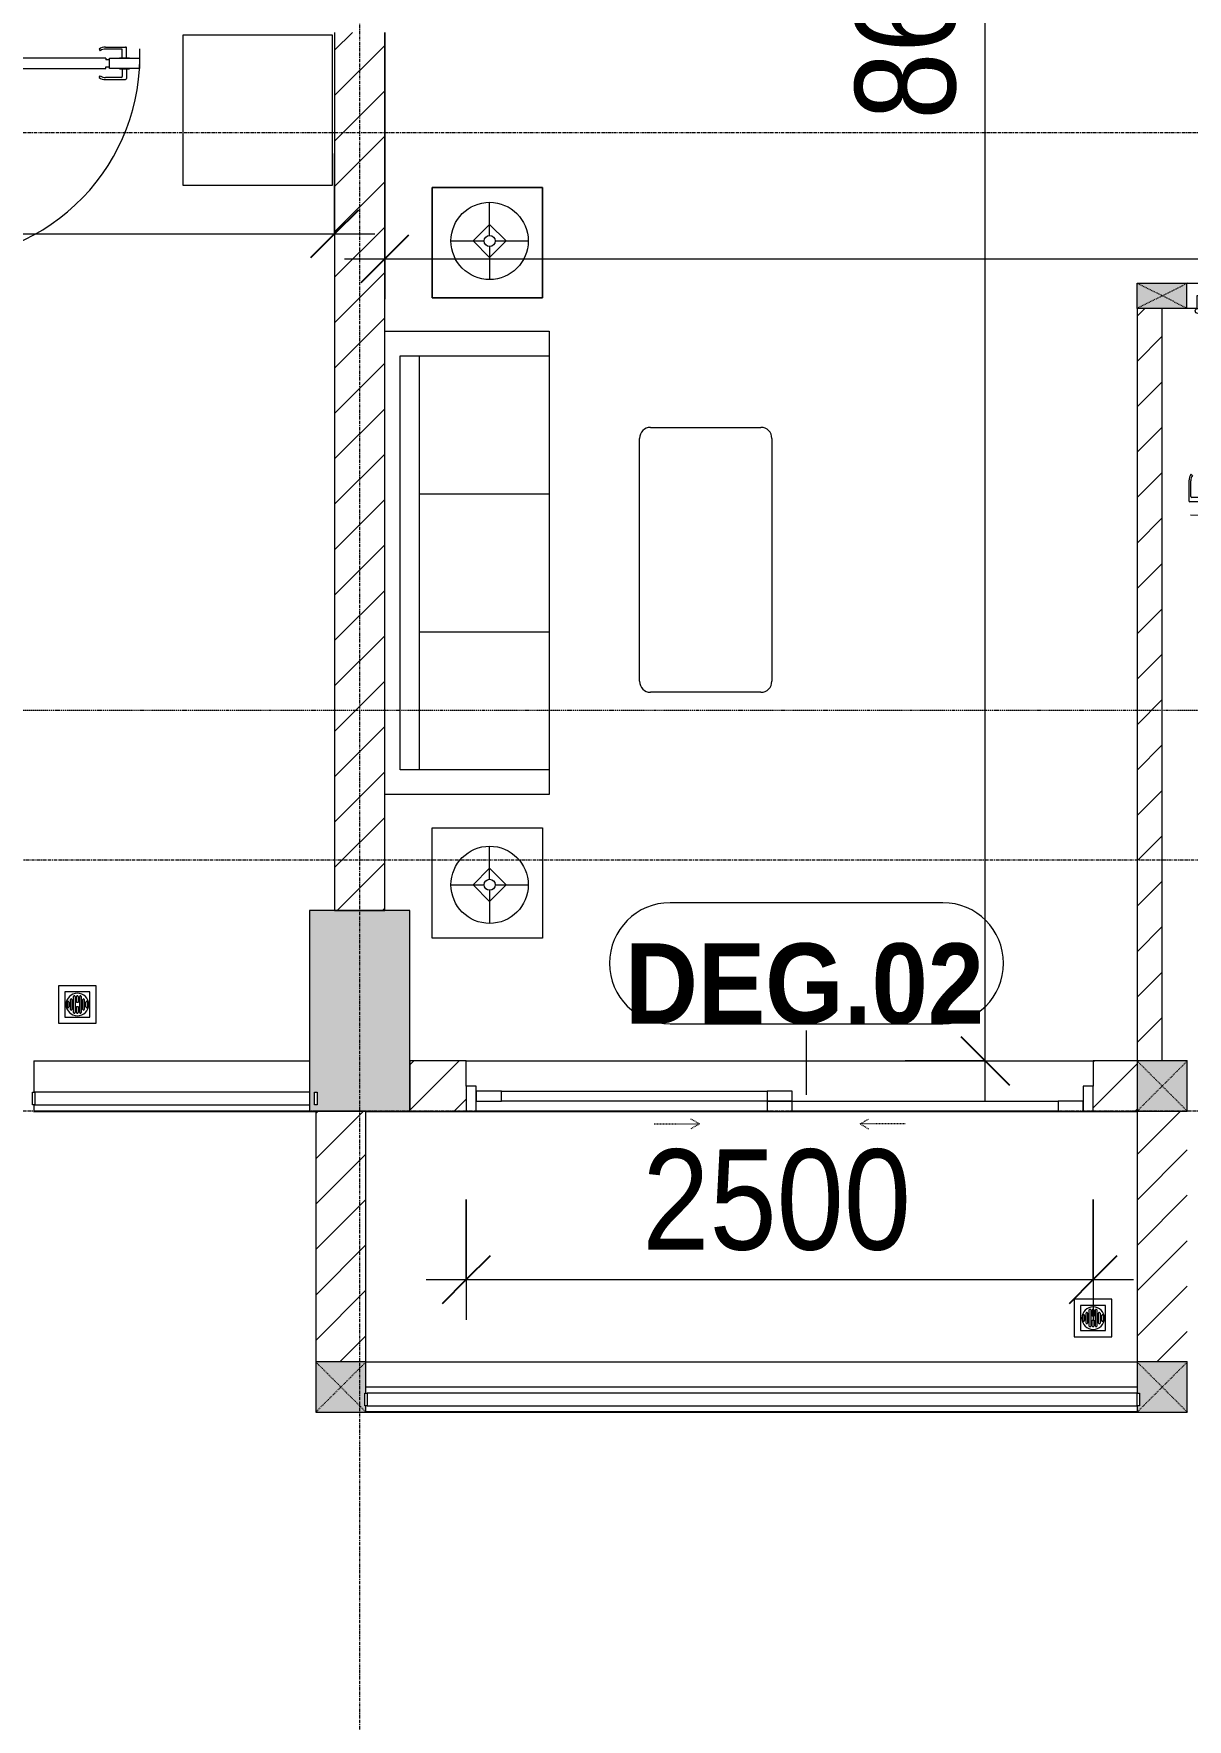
# Model space of a CAD drawing. Header units: millimetres. Extents: x 1591 to 239243, y -15958 to 82755.
# Drawn here: x 208852 to 213451, y 22112 to 28832 of the extents above; entities that cross this region are included whole.
import ezdxf

# ---------------------------------------------------------------- set-up
doc = ezdxf.new("R2010")
doc.units = ezdxf.units.MM
for name, pattern in [('Dash Dot 3_16_', [7.9375, 4.7625, -1.5875, 0, -1.5875]), ('Dash_2_', [6, 3, -3]), ('Grid Line', [22.225, 12.7, -3.175, 3.175, -3.175])]:
    doc.linetypes.add(name, pattern=pattern)
for name, color, linetype, lineweight in [('0-1', 250, 'Continuous', 5), ('A-ANNO-DIMS', 211, 'Continuous', 9), ('A-ANNO-DIMS-160', 211, 'Continuous', 9), ('A-DETL-GENF-1', 9, 'Continuous', 9), ('A-DOOR', 31, 'Continuous', 9), ('A-DOOR-1', 254, 'Continuous', 9), ('A-DOOR-2', 9, 'Continuous', 9), ('A-DOOR-FRAM', 31, 'Continuous', 9), ('A-DOOR-HDLN', 31, 'Dash_2_', 9), ('A-DOOR-IDEN', 31, 'Continuous', 9), ('A-FLOR-1', 7, 'Continuous', 9), ('A-FLOR-2', 9, 'Continuous', 9), ('A-FLOR-HRAL', 11, 'Continuous', 9), ('A-FLOR-HRAL-1', 254, 'Continuous', 9), ('A-FLOR-HRAL-2', 9, 'Continuous', 9), ('A-WALL', 113, 'Continuous', 9), ('A-WALL-1', 253, 'Continuous', 18), ('A-WALL-2', 9, 'Continuous', 9), ('A-WALL-3', 113, 'Continuous', 18), ('A-WALL-PATT-1', 10, 'Continuous', 9), ('A-WALL-PATT-2', 111, 'Continuous', 9), ('G-ANNO-SYMB-1', 111, 'Dash Dot 3_16_', 18), ('G-IMPT-1', 254, 'Continuous', 9), ('I-FURN', 30, 'Continuous', 9), ('I-FURN-1', 254, 'Continuous', 9), ('M-EQPM-1', 254, 'Continuous', 9), ('S-COLS', 52, 'Continuous', 9), ('S-COLS-1', 52, 'Continuous', 5), ('S-COLS-2', 250, 'Continuous', 18), ('S-COLS-4', 254, 'Continuous', 9), ('S-COLS-5', 253, 'Continuous', 18), ('S-COLS-6', 52, 'Continuous', 18), ('S-COLS-HDLN', 52, 'Dash_2_', 9), ('S-COLS-HDLN-1', 9, 'Dash_2_', 9), ('S-GRID-1', 1, 'Grid Line', 9)]:
    doc.layers.add(name, color=color, linetype=linetype, lineweight=lineweight)
doc.styles.add('Arial_B_4', font='arialbd_0.ttf', dxfattribs={"width": 0.9, "height": 320})
doc.styles.add('UTM Avo', font='UTM Avo.ttf', dxfattribs={"width": 0.9, "height": 400})
doc.dimstyles.new('1_Dim_chi_tiet_2_5', dxfattribs={"dimscale": 304.8, "dimtxt": 399.720379, "dimasz": 0.629921, "dimexe": 0.524934, "dimexo": 0.0625, "dimgap": 0.052493, "dimtad": 1, "dimdec": 0, "dimrnd": 5, "dimzin": 0, "dimdsep": 46, "dimtxsty": 'UTM Avo', "dimblk1": 'OBLIQUE', "dimblk2": 'OBLIQUE', "dimsah": 1, "dimcen": 0.09, "dimdle": 0.524934, "dimazin": 0, "dimtfac": 1, "dimtdec": 4, "dimtix": 1, "dimtmove": 0, "dimatfit": 3, "dimfxl": 1.049869, "dimfxlon": 1, "dimtvp": 1, "dimtolj": 1, "dimtzin": 0, "dimarcsym": 2})
pattern_1 = [(45, (101998.83, 0), (-90.50967, 90.50967), [])]

# ---------------------------------------------------------------- blocks, each defined once
blk = doc.blocks.new('NCV_TKTC_KET CAU_rvt-1-TKCS_MB TẦNG 5')
at = {"layer": 'S-COLS-1'}
h = blk.add_hatch(color=256, dxfattribs=at)
h.paths.add_polyline_path([(108052.6, 24536.9), (108352.6, 24536.9), (108352.6, 25336.9), (107952.6, 25336.9), (107952.6, 24536.9), (108052, 24536.9)])
h.paths.add_polyline_path([(107977.6, 24561.9), (107972.6, 24561.9), (107972.6, 24611.9), (107982.6, 24611.9), (107982.6, 24561.9)])
at = {"layer": 'A-FLOR-1'}
for p, q in [((106852.6, 24535.3), (107977.6, 24535.3)), ((108177.6, 24535.2), (111252.6, 24535.2)), ((108177.6, 23336.9), (111252.6, 23336.9))]:
    blk.add_line(p, q, dxfattribs=at)
at = {"layer": 'S-COLS-2'}
for p, q in [((108352.6, 25336.9), (107952.6, 25336.9)), ((107952.6, 25336.9), (107952.6, 24536.9)), ((108352.6, 24536.9), (108352.6, 25336.9)), ((107952.6, 24536.9), (108352.6, 24536.9))]:
    blk.add_line(p, q, dxfattribs=at)
blk = doc.blocks.new('MAY GIAT - MAY GIAT_dwg-348053-TKCS_MB TẦNG 5')
at = {"layer": 'G-IMPT-1', "flags": 128}
blk.add_lwpolyline([(5, 596.6), (5, 2.3), (605, 2.3), (605, 596.6)], close=True, dxfattribs=at)
blk = doc.blocks.new('MAY GIAT - MAY GIAT-401071-TKCS_MB TẦNG 5')
at = {"layer": 'I-FURN-1'}
for p, q in [((5, -2.3), (605, -2.3)), ((5, -596.6), (5, -2.3)), ((605, -2.3), (605, -596.6)), ((605, -596.6), (5, -596.6))]:
    blk.add_line(p, q, dxfattribs=at)
at = {"extrusion": (0, 0, -1), "zscale": -1, "rotation": 180}
blk.add_blockref('MAY GIAT - MAY GIAT_dwg-348053-TKCS_MB TẦNG 5', (0, 0), dxfattribs=at)
blk = doc.blocks.new('THU NUOC - THU NUOC-461820-TKCS_MB TẦNG 5')
at = {"layer": 'M-EQPM-1'}
for p, q in [((-66.3, 70.6), (-66.3, -79.4)), ((83.7, 70.6), (-66.3, 70.6)), ((83.7, -79.4), (83.7, 70.6)), ((58.7, 45.6), (-41.3, 45.6)), ((-41.3, 45.6), (-41.3, -54.4)), ((-23.3, 10.8), (40.9, 10.8)), ((40.9, 4.8), (-23.3, 4.8)), ((-11, 23.3), (28.5, 23.3)), ((28.5, 17.3), (-11, 17.3)), ((-1.1, 35.6), (18.5, 35.6)), ((18.5, 29.6), (-1.1, 29.6)), ((58.7, -54.4), (58.7, 45.6)), ((-41.3, -54.4), (58.7, -54.4)), ((-23.3, -1.2), (0.7, -1.2)), ((0.7, -7.2), (-23.3, -7.2)), ((-23.3, -13.6), (40.9, -13.6)), ((40.9, -19.6), (-23.3, -19.6)), ((-11, -26.1), (28.5, -26.1)), ((28.5, -32.1), (-11, -32.1)), ((-1.1, -38.5), (18.5, -38.5)), ((18.5, -44.5), (-1.1, -44.5)), ((0.7, -1.2), (0.7, -7.2)), ((16.7, -1.2), (40.9, -1.2)), ((16.7, -7.2), (16.7, -1.2)), ((40.9, -7.2), (16.7, -7.2)), ((-66.3, -79.4), (83.7, -79.4))]:
    blk.add_line(p, q, dxfattribs=at)
for centre, radius, start, end in [((8.7, -4.4), 45, 0, 180), ((8.7, -4.4), 45, 0, 180), ((-23.3, 7.8), 3, 90, 270), ((-11, 20.3), 3, 90, 270), ((-1.1, 32.6), 3, 90, 270), ((18.5, 32.6), 3, 270, 90), ((28.5, 20.3), 3, 270, 90), ((40.9, 7.8), 3, 270, 90), ((8.7, -4.4), 45, 180, 360), ((8.7, -4.4), 45, 180, 360), ((-23.3, -4.2), 3, 90, 270), ((-23.3, -16.6), 3, 90, 270), ((-11, -29.1), 3, 90, 270), ((-1.1, -41.5), 3, 90, 270), ((18.5, -41.5), 3, 270, 90), ((28.5, -29.1), 3, 270, 90), ((40.9, -4.2), 3, 270, 90), ((40.9, -16.6), 3, 270, 90)]:
    blk.add_arc(centre, radius, start, end, dxfattribs=at)
blk = doc.blocks.new('Railing - 50 x 10mm-901205-TKCS_MB TẦNG 5')
at = {"layer": 'A-FLOR-HRAL-2'}
for p, q in [((25, 5), (-25, 5)), ((-25, 5), (-25, -5)), ((25, -5), (25, 5)), ((-25, -5), (25, -5))]:
    blk.add_line(p, q, dxfattribs=at)
blk = doc.blocks.new('Railing - Railing-883257-TKCS_MB TẦNG 5')
at = {"layer": 'A-FLOR-HRAL-2'}
for p, q in [((85044.1, 15351.2), (83949.1, 15351.2)), ((83949.1, 15301.2), (85044.1, 15301.2))]:
    blk.add_line(p, q, dxfattribs=at)
at = {"extrusion": (0, 0, -1), "zscale": -1, "rotation": 90.00000000000072}
for p in [(-83944.1, 15326.2), (-85069.1, 15326.2)]:
    blk.add_blockref('Railing - 50 x 10mm-901205-TKCS_MB TẦNG 5', p, dxfattribs=at)
blk = doc.blocks.new('DOOR_CW_01 CANH MO-PANEL KINH - DIG_01-900x2200-CỬA NHÔM KÍNH-901226-TKCS_MB TẦNG 5')
at = {"layer": 'A-DETL-GENF-1'}
for p, q in [((-442, 737), (-442, 816.5)), ((-399, 820.5), (-438, 820.5)), ((-399, 831.8), (-397, 831.8)), ((-399, 792.2), (-399, 831.8)), ((-397, 872), (-357, 872)), ((-397, 752), (-397, 872)), ((-397, 792.2), (-397, 831.8)), ((-357, 872), (-357, 752)), ((-357, 792.2), (-357, 831.8)), ((-355, 831.8), (-357, 831.8)), ((-355, 792.2), (-355, 831.8)), ((-355, 820.5), (-316, 820.5)), ((-312, 737), (-312, 816.5)), ((-434, 799.5), (-434, 737)), ((-399, 803.5), (-430, 803.5)), ((-397, 792.2), (-399, 792.2)), ((-357, 752), (-397, 752)), ((-363, 752), (-391, 752)), ((-391, 752), (-391, 738)), ((-363, 738), (-363, 752)), ((-357, 792.2), (-355, 792.2)), ((-355, 803.5), (-324, 803.5)), ((-320, 799.5), (-320, 737)), ((-433.9, 711.2), (-427.3, 715.8)), ((-397, 738), (-391, 738)), ((-397, 738), (-397, 196)), ((-357, 738), (-363, 738)), ((-357, 196), (-357, 738)), ((-320.1, 711.2), (-326.7, 715.8)), ((-397, 196), (-391, 196)), ((-357, 182), (-397, 182)), ((-397, 182), (-397, 62)), ((-391, 196), (-391, 182)), ((-391, 182), (-363, 182)), ((-357, 196), (-363, 196)), ((-363, 182), (-363, 196)), ((-357, 62), (-357, 182)), ((-397, 62), (-357, 62))]:
    blk.add_line(p, q, dxfattribs=at)
blk.add_circle((-407, 60), 10, dxfattribs=at)
for centre, radius, start, end in [((-407, 60), 814, 360, 92), ((-438, 816.5), 4, 90, 180), ((-316, 816.5), 4, 0, 90), ((-430, 799.5), 4, 90, 180), ((-324, 799.5), 4, 360, 90), ((-397, 737), 45, 180, 215), ((-397, 737), 37, 180, 215), ((-357, 737), 37, 325, 0), ((-357, 737), 45, 325, 0)]:
    blk.add_arc(centre, radius, start, end, dxfattribs=at)
at = {"layer": 'A-DOOR-2'}
for p, q in [((-410, 50), (-450, 50)), ((-450, 50), (-450, -50)), ((-410, 0), (-410, 50)), ((-400, 0), (-410, 0)), ((-407, 50), (-382, 50)), ((-400, -50), (-400, 0)), ((410, 0), (400, 0)), ((400, 0), (400, -50)), ((450, 50), (410, 50)), ((410, 50), (410, 0)), ((450, -50), (450, 50)), ((-450, -50), (-400, -50)), ((400, -50), (450, -50))]:
    blk.add_line(p, q, dxfattribs=at)
blk = doc.blocks.new('DOOR_CW_01 CANH MO-PANEL KINH - DIW_01-900x2200-CỬA GỖ VÂN LAMINATE-553375-TKCS_MB TẦNG 5')
at = {"layer": 'A-DETL-GENF-1'}
for p, q in [((-397, -182), (-397, -62)), ((-397, -62), (-357, -62)), ((-357, -62), (-357, -182)), ((-357, -182), (-397, -182)), ((-397, -196), (-391, -196)), ((-397, -738), (-397, -196)), ((-391, -196), (-391, -182)), ((-391, -182), (-363, -182)), ((-363, -182), (-363, -196)), ((-357, -196), (-363, -196)), ((-357, -196), (-357, -738)), ((-442, -737), (-442, -816.5)), ((-434, -799.5), (-434, -737)), ((-433.9, -711.2), (-427.3, -715.8)), ((-397, -738), (-391, -738)), ((-391, -752), (-391, -738)), ((-357, -738), (-363, -738)), ((-363, -738), (-363, -752)), ((-320.1, -711.2), (-326.7, -715.8)), ((-320, -799.5), (-320, -737)), ((-312, -737), (-312, -816.5)), ((-399, -803.5), (-430, -803.5)), ((-399, -792.2), (-399, -831.8)), ((-397, -792.2), (-399, -792.2)), ((-357, -752), (-397, -752)), ((-397, -752), (-397, -872)), ((-397, -792.2), (-397, -831.8)), ((-363, -752), (-391, -752)), ((-357, -872), (-357, -752)), ((-357, -792.2), (-357, -831.8)), ((-357, -792.2), (-355, -792.2)), ((-355, -792.2), (-355, -831.8)), ((-355, -803.5), (-324, -803.5)), ((-399, -820.5), (-438, -820.5)), ((-399, -831.8), (-397, -831.8)), ((-397, -872), (-357, -872)), ((-355, -831.8), (-357, -831.8)), ((-355, -820.5), (-316, -820.5))]:
    blk.add_line(p, q, dxfattribs=at)
blk.add_circle((-407, -60), 10, dxfattribs=at)
for centre, radius, start, end in [((-407, -60), 814, 268, 0), ((-397, -737), 45, 145, 180), ((-397, -737), 37, 145, 180), ((-357, -737), 37, 0, 35), ((-357, -737), 45, 360, 35), ((-430, -799.5), 4, 180, 270), ((-324, -799.5), 4, 270, 0), ((-438, -816.5), 4, 180, 270), ((-316, -816.5), 4, 270, 0)]:
    blk.add_arc(centre, radius, start, end, dxfattribs=at)
at = {"layer": 'A-DOOR-2'}
for p, q in [((-450, -50), (-450, 50)), ((-450, 50), (-400, 50)), ((-400, 50), (-400, 0)), ((400, 0), (400, 50)), ((400, 50), (450, 50)), ((450, 50), (450, -50)), ((-410, -50), (-450, -50)), ((-410, 0), (-410, -50)), ((-400, 0), (-410, 0)), ((-407, -50), (-382, -50)), ((410, 0), (400, 0)), ((410, -50), (410, 0)), ((450, -50), (410, -50))]:
    blk.add_line(p, q, dxfattribs=at)
blk = doc.blocks.new('LOBBY_SOFA_1 - LOBBY_SOFA_1-V42-TKCS_MB TẦNG 5')
at = {"layer": 'I-FURN'}
for p, q in [((-2128.3, 1548.5), (-1160.3, 1548.5)), ((-2172.3, 1064.5), (-2172.3, 1504.5)), ((-1116.3, 1504.5), (-1116.3, 1064.5)), ((-1160.3, 1020.5), (-2128.3, 1020.5)), ((-2688.2, 633.5), (-3128.2, 633.5)), ((-3128.2, 633.5), (-3128.2, 193.5)), ((-2688.2, 193.5), (-2688.2, 633.5)), ((-2556, 660), (-708, 660)), ((-2556, 4.9), (-2556, 660)), ((-2457, 66), (-2457, 660)), ((-1907, 143), (-1907, 660)), ((-1357, 143), (-1357, 660)), ((-807, 660), (-807, 66)), ((-708, 660), (-708, 4.9)), ((-575.9, 633.5), (-135.9, 633.5)), ((-575.9, 193.5), (-575.9, 633.5)), ((-135.9, 633.5), (-135.9, 193.5)), ((-2915.4, 445), (-2915.4, 577)), ((-348.6, 445), (-348.6, 577)), ((-2981.4, 423), (-2915.4, 489)), ((-2915.4, 489), (-2849.4, 423)), ((-348.6, 489), (-414.6, 423)), ((-282.6, 423), (-348.6, 489)), ((-2937.4, 423), (-3069.4, 423)), ((-2915.4, 357), (-2981.4, 423)), ((-2849.4, 423), (-2915.4, 357)), ((-2893.4, 423), (-2761.4, 423)), ((-370.6, 423), (-502.6, 423)), ((-414.6, 423), (-348.6, 357)), ((-348.6, 357), (-282.6, 423)), ((-326.6, 423), (-194.6, 423)), ((-2915.4, 269), (-2915.4, 401)), ((-348.6, 269), (-348.6, 401)), ((-3128.2, 193.5), (-2688.2, 193.5)), ((-807, 143), (-2457, 143)), ((-135.9, 193.5), (-575.9, 193.5)), ((-807, 66), (-2457, 66))]:
    blk.add_line(p, q, dxfattribs=at)
for centre, radius in [((-2915.4, 423), 154), ((-348.6, 423), 154), ((-2915.4, 423), 22), ((-348.6, 423), 22)]:
    blk.add_circle(centre, radius, dxfattribs=at)
for centre, start, end in [((-2128.3, 1504.5), 90, 180), ((-1160.3, 1504.5), 0, 90), ((-2128.3, 1064.5), 180, 270), ((-1160.3, 1064.5), 270, 0)]:
    blk.add_arc(centre, 44, start, end, dxfattribs=at)
at = {"layer": 'I-FURN-1'}
for p, q in [((-2128.3, 1548.5), (-1160.3, 1548.5)), ((-2172.3, 1064.5), (-2172.3, 1504.5)), ((-1116.3, 1504.5), (-1116.3, 1064.5)), ((-1160.3, 1020.5), (-2128.3, 1020.5)), ((-3128.2, 633.5), (-2688.2, 633.5)), ((-3128.2, 193.5), (-3128.2, 633.5)), ((-2688.2, 633.5), (-2688.2, 193.5)), ((-2556, 660), (-708, 660)), ((-2556, 4.9), (-2556, 660)), ((-708, 660), (-708, 4.9)), ((-575.9, 633.5), (-135.9, 633.5)), ((-575.9, 193.5), (-575.9, 633.5)), ((-135.9, 633.5), (-135.9, 193.5)), ((-2688.2, 193.5), (-3128.2, 193.5)), ((-135.9, 193.5), (-575.9, 193.5))]:
    blk.add_line(p, q, dxfattribs=at)
for centre, start, end in [((-2128.3, 1504.5), 90, 180), ((-1160.3, 1504.5), 0, 90), ((-2128.3, 1064.5), 180, 270), ((-1160.3, 1064.5), 270, 0)]:
    blk.add_arc(centre, 44, start, end, dxfattribs=at)
blk = doc.blocks.new('G1_SOF - BO TRU - 100x200-V80-TKCS_MB TẦNG 5')
at = {"layer": 'S-COLS'}
blk.add_hatch(color=256, dxfattribs=at).paths.add_polyline_path([(-50, 0), (-50, -98.4), (50, -98.4), (50, 100), (-50, 100)])
at = {"layer": 'S-COLS-5'}
for p, q in [((-50, 100), (50, 100)), ((-50, -98.4), (-50, 100)), ((50, 100), (50, -98.4))]:
    blk.add_line(p, q, dxfattribs=at)
at = {"layer": 'S-COLS-HDLN-1'}
for p, q in [((50, -100), (-50, 100)), ((-50, -100), (50, 100))]:
    blk.add_line(p, q, dxfattribs=at)
blk = doc.blocks.new('NCV_TKTC_TANG 5_rvt-1-TKCS_MB TẦNG 5')
at = {"layer": 'A-WALL-PATT-1'}
h = blk.add_hatch(dxfattribs=at)
h.set_pattern_fill('FP_1', color=256, style=0, pattern_type=2)
h.set_pattern_definition([(45, (0, 0), (-90.50967, 90.50967), [])])
h.paths.add_polyline_path([(111252.6, 24736.9), (111352.6, 24736.9), (111352.6, 27736.9), (111252.6, 27736.9), (111252.6, 25336.9)])
at = {"layer": 'A-FLOR-2'}
for p, q in [((108252.6, 28836.9), (108252.6, 27850.4)), ((108577.6, 24736.9), (111077.6, 24736.9)), ((108177.6, 23536.9), (111252.6, 23536.9))]:
    blk.add_line(p, q, dxfattribs=at)
at = {"layer": 'A-WALL-1'}
for p, q in [((111252.6, 27736.9), (111252.6, 24736.9)), ((111352.6, 24736.9), (111352.6, 27736.9))]:
    blk.add_line(p, q, dxfattribs=at)
at = {"layer": 'A-WALL-2'}
for p, q in [((106852.9, 24736.9), (107952.6, 24736.9)), ((106852.9, 24736.9), (106852.9, 24611.9)), ((106852.9, 24561.9), (106852.9, 24536.9)), ((107952.6, 24536.9), (106852.9, 24536.9))]:
    blk.add_line(p, q, dxfattribs=at)
at = {"layer": 'A-DOOR-1', "rotation": 270.0000000000003}
blk.add_blockref('DOOR_CW_01 CANH MO-PANEL KINH - DIG_01-900x2200-CỬA NHÔM KÍNH-901226-TKCS_MB TẦNG 5', (106402.6, 28336.9), dxfattribs=at)
at = {"layer": 'A-DOOR-1'}
blk.add_blockref('DOOR_CW_01 CANH MO-PANEL KINH - DIW_01-900x2200-CỬA GỖ VÂN LAMINATE-553375-TKCS_MB TẦNG 5', (111900.9, 27786.9), dxfattribs=at)
at = {"layer": 'A-FLOR-HRAL-1'}
blk.add_blockref('Railing - Railing-883257-TKCS_MB TẦNG 5', (22908.5, 9260.7), dxfattribs=at)
at = {"layer": 'I-FURN-1'}
for name, p, rotation in [('MAY GIAT - MAY GIAT-401071-TKCS_MB TẦNG 5', (107445.9, 28222), 89.9999999999998), ('LOBBY_SOFA_1 - LOBBY_SOFA_1-V42-TKCS_MB TẦNG 5', (108247.7, 25090.4), 269.9999999999993)]:
    blk.add_blockref(name, p, dxfattribs=dict(at, rotation=rotation))
at = {"layer": 'M-EQPM-1'}
for p, rotation in [((107022.5, 24953.1), 90.00000000000034), ((111072.5, 23703.1), 89.99999999999955)]:
    blk.add_blockref('THU NUOC - THU NUOC-461820-TKCS_MB TẦNG 5', p, dxfattribs=dict(at, rotation=rotation))
at = {"layer": 'S-COLS-4', "rotation": 90.00000000000037}
blk.add_blockref('G1_SOF - BO TRU - 100x200-V80-TKCS_MB TẦNG 5', (111352.6, 27786.9), dxfattribs=at)
blk = doc.blocks.new('G1_SOF - BO TRU - 200x200-V17-TKCS_MB TẦNG 5')
at = {"layer": 'S-COLS'}
blk.add_hatch(color=256, dxfattribs=at).paths.add_polyline_path([(-100, -100), (100, -99.6), (100, -74.6), (95, -73.3), (95, -24.6), (100, -24.6), (100, 100), (-100, 100), (-100, -100)])
at = {"layer": 'S-COLS-6'}
for p, q in [((100, 100), (-100, 100)), ((-100, 100), (-100, -100)), ((100, -24.6), (100, 100)), ((-100, -100), (100, -100)), ((100, -100), (100, -74.6))]:
    blk.add_line(p, q, dxfattribs=at)
at = {"layer": 'S-COLS-HDLN'}
for p, q in [((100, 100), (-100, -100)), ((-100, 100), (100, -100))]:
    blk.add_line(p, q, dxfattribs=at)
blk = doc.blocks.new('G1_SOF - BO TRU - 200x200-V15-TKCS_MB TẦNG 5')
at = {"layer": 'S-COLS'}
blk.add_hatch(color=256, dxfattribs=at).paths.add_polyline_path([(-95.1, -100), (100, -99.6), (100, 100), (-100, 100), (-100, -24.6), (-90.1, -24.6), (-90.1, -74.6), (-100, -74.6), (-100, -100)])
at = {"layer": 'S-COLS-6'}
for p, q in [((100, 100), (-100, 100)), ((-100, 100), (-100, -24.6)), ((100, -100), (100, 100)), ((-100, -74.6), (-100, -100)), ((-100, -100), (100, -100))]:
    blk.add_line(p, q, dxfattribs=at)
at = {"layer": 'S-COLS-HDLN'}
for p, q in [((100, 100), (-100, -100)), ((-100, 100), (100, -100))]:
    blk.add_line(p, q, dxfattribs=at)
blk = doc.blocks.new('G1_SOF - BO TRU - 200x200-3055083-TKCS_MB TẦNG 5')
at = {"layer": 'S-COLS'}
blk.add_hatch(color=256, dxfattribs=at).paths.add_polyline_path([(100, -100), (100, 100), (-100, 100), (-100, -100), (8.4, -100)])
at = {"layer": 'S-COLS-6'}
for p, q in [((100, 100), (-100, 100)), ((-100, 100), (-100, -100)), ((100, -100), (100, 100)), ((-100, -100), (100, -100))]:
    blk.add_line(p, q, dxfattribs=at)
at = {"layer": 'S-COLS-HDLN'}
for p, q in [((100, 100), (-100, -100)), ((-100, 100), (100, -100))]:
    blk.add_line(p, q, dxfattribs=at)
blk = doc.blocks.new('DEG_02-DEG_03 - DEG_02-2500x2400mm-CỬA ĐI 02 CÁNH TRƯỢT-625766-TKCS_MB TẦNG 5')
at = {"layer": 'A-DOOR'}
for p, q in [((-1110, 100), (-1210, 100)), ((-1210, 100), (-1210, 60)), ((-1110, 60), (-1110, 100)), ((-1110, 100), (-50, 100)), ((50, 100), (-50, 100)), ((-50, 100), (-50, 60)), ((50, 60), (50, 100)), ((-1210, 60), (-1110, 60)), ((-50, 60), (-1110, 60)), ((50, 60), (-50, 60)), ((-50, 60), (-50, 20)), ((-50, 60), (50, 60)), ((-50, 20), (50, 20)), ((50, 20), (50, 60)), ((50, 60), (1110, 60)), ((1110, 20), (50, 20)), ((1210, 60), (1110, 60)), ((1110, 60), (1110, 20)), ((1110, 20), (1210, 20)), ((1210, 20), (1210, 60))]:
    blk.add_line(p, q, dxfattribs=at)
at = {"layer": 'A-DOOR-FRAM'}
for p, q in [((-1210, 100), (-1250, 100)), ((-1250, 100), (-1250, 0)), ((-1210, 0), (-1210, 100)), ((1250, 100), (1210, 100)), ((1210, 100), (1210, 0)), ((1250, 0), (1250, 100)), ((-1250, 0), (-1210, 0)), ((1210, 0), (1250, 0))]:
    blk.add_line(p, q, dxfattribs=at)
at = {"layer": 'A-DOOR-HDLN'}
for p, q in [((-500.4, 151.1), (-320.4, 151.1)), ((-320.4, 151.1), (-355, 171.1)), ((-320.4, 151.1), (-355, 131.1)), ((320.4, 151.1), (355, 171.1)), ((320.4, 151.1), (355, 131.1)), ((500.4, 151.1), (320.4, 151.1))]:
    blk.add_line(p, q, dxfattribs=at)
blk = doc.blocks.new('Railing - 50 x 10mm-1251311-TKCS_MB TẦNG 5')
at = {"layer": 'A-FLOR-HRAL'}
for p, q in [((25, 5), (-25, 5)), ((-25, 5), (-25, -5)), ((25, -5), (25, 5)), ((-25, -5), (25, -5))]:
    blk.add_line(p, q, dxfattribs=at)
blk = doc.blocks.new('Railing - Railing-3262412-TKCS_MB TẦNG 5')
at = {"layer": 'A-FLOR-HRAL'}
for p, q in [((111252.5, 23412.4), (108182.6, 23412.4)), ((108182.6, 23362.4), (111252.5, 23362.4))]:
    blk.add_line(p, q, dxfattribs=at)
at = {"extrusion": (0, 0, -1), "zscale": -1, "rotation": 90}
for p in [(-108177.6, 23387.4), (-111257.5, 23387.4)]:
    blk.add_blockref('Railing - 50 x 10mm-1251311-TKCS_MB TẦNG 5', p, dxfattribs=at)
blk = doc.blocks.new('DIMBLOCK57-TKCS_MB TẦNG 5')
at = {"layer": 'A-ANNO-DIMS-160'}
for p, q in [((202051.4, 28354.2), (202051.4, 27874.2)), ((202051.4, 28034.2), (202051.4, 28354.2)), ((210051.4, 28354.2), (210051.4, 27874.2)), ((210051.4, 28034.2), (210051.4, 28354.2)), ((201891.4, 28034.2), (210211.4, 28034.2))]:
    blk.add_line(p, q, dxfattribs=at)
at = {"layer": 'A-ANNO-DIMS-160', "lineweight": 25}
for p, q in [((202051.4, 28034.2), (202147.4, 28130.2)), ((210051.4, 28034.2), (210147.4, 28130.2)), ((202051.4, 28034.2), (201955.4, 27938.2)), ((210051.4, 28034.2), (209955.4, 27938.2))]:
    blk.add_line(p, q, dxfattribs=at)
at = {"layer": 'A-ANNO-DIMS-160', "color": 0, "insert": (205503.6, 28553.9), "char_height": 400, "width": 1314.636, "attachment_point": 1, "line_spacing_factor": 1.110334, "style": 'UTM Avo'}
blk.add_mtext('8000', dxfattribs=at)
blk = doc.blocks.new('_Oblique')
at = {"color": 0, "linetype": 'ByBlock', "lineweight": -2}
blk.add_line((-0.5, -0.5), (0.5, 0.5), dxfattribs=at)
blk = doc.blocks.new('DIMBLOCK58-TKCS_MB TẦNG 5')
at = {"layer": 'A-ANNO-DIMS-160'}
for p, q in [((210251.4, 28254.2), (210251.4, 27774.2)), ((210251.4, 27934.2), (210251.4, 28254.2)), ((218251.4, 28254.2), (218251.4, 27774.2)), ((218251.4, 27934.2), (218251.4, 28254.2)), ((210091.4, 27934.2), (218411.4, 27934.2))]:
    blk.add_line(p, q, dxfattribs=at)
at = {"layer": 'A-ANNO-DIMS-160', "lineweight": 25}
for p, q in [((210251.4, 27934.2), (210347.4, 28030.2)), ((218251.4, 27934.2), (218347.4, 28030.2)), ((210251.4, 27934.2), (210155.4, 27838.2)), ((218251.4, 27934.2), (218155.4, 27838.2))]:
    blk.add_line(p, q, dxfattribs=at)
at = {"layer": 'A-ANNO-DIMS-160', "color": 0, "insert": (213703.6, 28453.9), "char_height": 400, "width": 1314.636, "attachment_point": 1, "line_spacing_factor": 1.110334, "style": 'UTM Avo'}
blk.add_mtext('8000', dxfattribs=at)
blk = doc.blocks.new('DIMBLOCK66-TKCS_MB TẦNG 5')
at = {"layer": 'A-ANNO-DIMS-160'}
for p, q in [((212646, 24576.9), (212646, 33496.9)), ((212326, 33336.9), (212806, 33336.9)), ((212646, 33336.9), (212326, 33336.9)), ((212326, 24736.9), (212806, 24736.9)), ((212646, 24736.9), (212326, 24736.9))]:
    blk.add_line(p, q, dxfattribs=at)
at = {"layer": 'A-ANNO-DIMS-160', "lineweight": 25}
for p, q in [((212646, 33336.9), (212550, 33432.9)), ((212646, 33336.9), (212742, 33240.9)), ((212646, 24736.9), (212550, 24832.9)), ((212646, 24736.9), (212742, 24640.9))]:
    blk.add_line(p, q, dxfattribs=at)
at = {"layer": 'A-ANNO-DIMS-160', "color": 0, "insert": (212126.4, 28489.2), "char_height": 400, "width": 1314.636, "attachment_point": 1, "rotation": 90, "line_spacing_factor": 1.110334, "style": 'UTM Avo'}
blk.add_mtext('8600', dxfattribs=at)
blk = doc.blocks.new('DIMBLOCK114-TKCS_MB TẦNG 5')
at = {"layer": 'A-ANNO-DIMS-160'}
for p, q in [((210576.4, 24185), (210576.4, 23705)), ((210576.4, 23865), (210576.4, 24185)), ((213076.4, 24185), (213076.4, 23705)), ((213076.4, 23865), (213076.4, 24185)), ((210416.4, 23865), (213236.4, 23865))]:
    blk.add_line(p, q, dxfattribs=at)
at = {"layer": 'A-ANNO-DIMS-160', "lineweight": 25}
for p, q in [((210576.4, 23865), (210672.4, 23961)), ((213076.4, 23865), (213172.4, 23961)), ((210576.4, 23865), (210480.4, 23769)), ((213076.4, 23865), (212980.4, 23769))]:
    blk.add_line(p, q, dxfattribs=at)
at = {"layer": 'A-ANNO-DIMS-160', "color": 0, "insert": (211278.6, 24384.6), "char_height": 400, "width": 1314.636, "attachment_point": 1, "line_spacing_factor": 1.110334, "style": 'UTM Avo'}
blk.add_mtext('2500', dxfattribs=at)
blk = doc.blocks.new('STN_Door Tag - STN_Door Tag-1788670-TKCS_MB TẦNG 5')
at = {"layer": 'A-DOOR-IDEN'}
for p, q in [((-3.37, 1.495), (3.431, 1.495)), ((-3.37, -1.524), (3.431, -1.524))]:
    blk.add_line(p, q, dxfattribs=at)
for centre, start, end in [((-3.37, -0.015), 90, 270), ((3.431, -0.015), 270, 90)]:
    blk.add_arc(centre, 1.509, start, end, dxfattribs=at)

msp = doc.modelspace()

# ---------------------------------------------------------------- hatches: boundary and pattern name
at = {"layer": 'A-WALL-PATT-2'}
h = msp.add_hatch(dxfattribs=at)
h.set_pattern_fill('FP_1', color=256, style=0, pattern_type=2)
h.set_pattern_definition(pattern_1)
h.paths.add_polyline_path([(210051.4, 25336.9), (210251.4, 25336.9), (210251.4, 28836.9), (210051.4, 28836.9), (210051.4, 25734)])
h.paths.add_polyline_path([(210051.4, 29036.9), (210251.4, 29036.9), (210251.4, 32536.9), (210051.4, 32536.9), (210051.4, 29966.7)])
h = msp.add_hatch(dxfattribs=at)
h.set_pattern_fill('FP_1', color=256, style=0, pattern_type=2)
h.set_pattern_definition(pattern_1)
h.paths.add_polyline_path([(210351.4, 24536.9), (210576.4, 24536.9), (210576.4, 24736.9), (210351.4, 24736.9), (210351.4, 24636.9)])
h.paths.add_polyline_path([(213076.4, 24536.9), (213251.4, 24537.4), (213251.4, 24736.9), (213076.4, 24736.9), (213076.4, 24537.4)])
h = msp.add_hatch(dxfattribs=at)
h.set_pattern_fill('FP_1', color=256, style=0, pattern_type=2)
h.set_pattern_definition(pattern_1)
h.paths.add_polyline_path([(210176.4, 23536.9), (210176.4, 24536.9), (209976.4, 24535.2), (209976.5, 23536.9)])
h = msp.add_hatch(dxfattribs=at)
h.set_pattern_fill('FP_1', color=256, style=0, pattern_type=2)
h.set_pattern_definition(pattern_1)
h.paths.add_polyline_path([(213451.4, 23536.9), (213451.4, 23536.9), (213451.4, 24536.9), (213251.4, 24535.2), (213251.4, 23536.9)])

# ---------------------------------------------------------------- linework, layer by layer
at = {"layer": 'A-DOOR-IDEN'}
msp.add_line((211932.7, 24601.2), (211933.1, 24858.4), dxfattribs=at)
at = {"layer": 'A-WALL'}
for p, q in [((210576.4, 24736.9), (213076.4, 24736.9)), ((211776.4, 24536.9), (210616.4, 24536.9)), ((210176.4, 23437.4), (213251.4, 23437.4)), ((213251.4, 23337.4), (210176.4, 23337.4))]:
    msp.add_line(p, q, dxfattribs=at)
at = {"layer": 'A-WALL-3'}
for p, q in [((210051.4, 28836.9), (210051.4, 25336.9)), ((210251.4, 25336.9), (210251.4, 28836.9)), ((210051.4, 25336.9), (210251.4, 25336.9)), ((210576.4, 24736.9), (210351.4, 24736.9)), ((210351.4, 24736.9), (210351.4, 24536.9)), ((210576.4, 24636.9), (210576.4, 24736.9)), ((213251.4, 24736.9), (213076.4, 24736.9)), ((213076.4, 24736.9), (213076.4, 24636.9)), ((210176.4, 24536.9), (209976.4, 24536.9)), ((209976.4, 24536.9), (209976.4, 23536.9)), ((210176.4, 23536.9), (210176.4, 24536.9)), ((210351.4, 24536.9), (210576.4, 24536.9)), ((213076.4, 24536.9), (213251.4, 24536.9)), ((213251.4, 24536.9), (213251.4, 23536.9))]:
    msp.add_line(p, q, dxfattribs=at)
at = {"layer": 'G-ANNO-SYMB-1'}
msp.add_line((130746.6, 26135.3), (236925.7, 26135.3), dxfattribs=at)
at = {"layer": 'S-GRID-1'}
for p, q in [((210151.4, 19118.3), (210151.4, 76659.6)), ((229978.4, 28436.9), (136410.9, 28436.9)), ((227946.4, 25536.9), (138442.9, 25536.9)), ((229978.4, 24536.9), (136410.9, 24536.9))]:
    msp.add_line(p, q, dxfattribs=at)

# ---------------------------------------------------------------- block references
at = {"layer": '0-1'}
for name in ['NCV_TKTC_KET CAU_rvt-1-TKCS_MB TẦNG 5', 'NCV_TKTC_TANG 5_rvt-1-TKCS_MB TẦNG 5']:
    msp.add_blockref(name, (101998.8, 0), dxfattribs=at)
at = {"layer": 'A-DOOR', "rotation": 180}
msp.add_blockref('DEG_02-DEG_03 - DEG_02-2500x2400mm-CỬA ĐI 02 CÁNH TRƯỢT-625766-TKCS_MB TẦNG 5', (211826.4, 24636.9), dxfattribs=at)
at = {"layer": 'A-DOOR-IDEN', "xscale": 159.9999999999999, "yscale": 159.9999999999999, "zscale": 159.9999999999999}
msp.add_blockref('STN_Door Tag - STN_Door Tag-1788670-TKCS_MB TẦNG 5', (211928.2, 25128.7), dxfattribs=at)
at = {"layer": 'A-FLOR-HRAL'}
msp.add_blockref('Railing - Railing-3262412-TKCS_MB TẦNG 5', (101998.8, 0), dxfattribs=at)
at = {"layer": 'S-COLS'}
for name, p in [('G1_SOF - BO TRU - 200x200-3055083-TKCS_MB TẦNG 5', (213351.4, 24636.9)), ('G1_SOF - BO TRU - 200x200-V17-TKCS_MB TẦNG 5', (210076.4, 23436.9)), ('G1_SOF - BO TRU - 200x200-V15-TKCS_MB TẦNG 5', (213351.4, 23436.9))]:
    msp.add_blockref(name, p, dxfattribs=at)

# ---------------------------------------------------------------- texts
at = {"layer": 'A-DOOR-IDEN', "insert": (211924.9, 25043.3), "char_height": 320, "width": 1467.36, "attachment_point": 5, "line_spacing_factor": 0.936439, "style": 'Arial_B_4'}
msp.add_mtext('\\pt7.2,14.4,21.6,28.8,36,43.2,50.4,57.6,64.8,72,79.2,86.4,93.6,100.8,108,115.2,122.4,129.6,136.8,144,151.2,158.4,165.6,172.8,180,187.2,194.4,201.6,208.8,216,223.2,230.4;DEG.02', dxfattribs=at)

# ---------------------------------------------------------------- dimensions: what is measured, and where the dimension line sits
at = {"layer": 'A-ANNO-DIMS'}
dim = msp.add_linear_dim(base=(212646, 33336.9), p1=(212326, 24736.9), p2=(212326, 33336.9), angle=90, dimstyle='1_Dim_chi_tiet_2_5', override={"dimpost": '<>', "dimfxl": 8600}, dxfattribs=at)
dim.commit()
dim.dimension.update_dxf_attribs({"geometry": 'DIMBLOCK66-TKCS_MB TẦNG 5', "text_midpoint": (212423.1, 29036.9)})
for base, p1, p2, override, picture, middle in [((210051.4, 28034.2), (202051.4, 28354.2), (210051.4, 28354.2), {"dimpost": '<>', "dimfxl": 8000}, 'DIMBLOCK57-TKCS_MB TẦNG 5', (206051.4, 28257.2)), ((218251.4, 27934.2), (210251.4, 28254.2), (218251.4, 28254.2), {"dimpost": '<>', "dimfxl": 8000}, 'DIMBLOCK58-TKCS_MB TẦNG 5', (214251.4, 28157.2)), ((213076.4, 23865), (210576.4, 24185), (213076.4, 24185), {"dimpost": '<>', "dimfxl": 2500}, 'DIMBLOCK114-TKCS_MB TẦNG 5', (211826.4, 24088))]:
    dim = msp.add_linear_dim(base=base, p1=p1, p2=p2, dimstyle='1_Dim_chi_tiet_2_5', override=override, dxfattribs=at)
    dim.commit()
    dim.dimension.update_dxf_attribs({"geometry": picture, "text_midpoint": middle})

doc.saveas('drawing.dxf')
